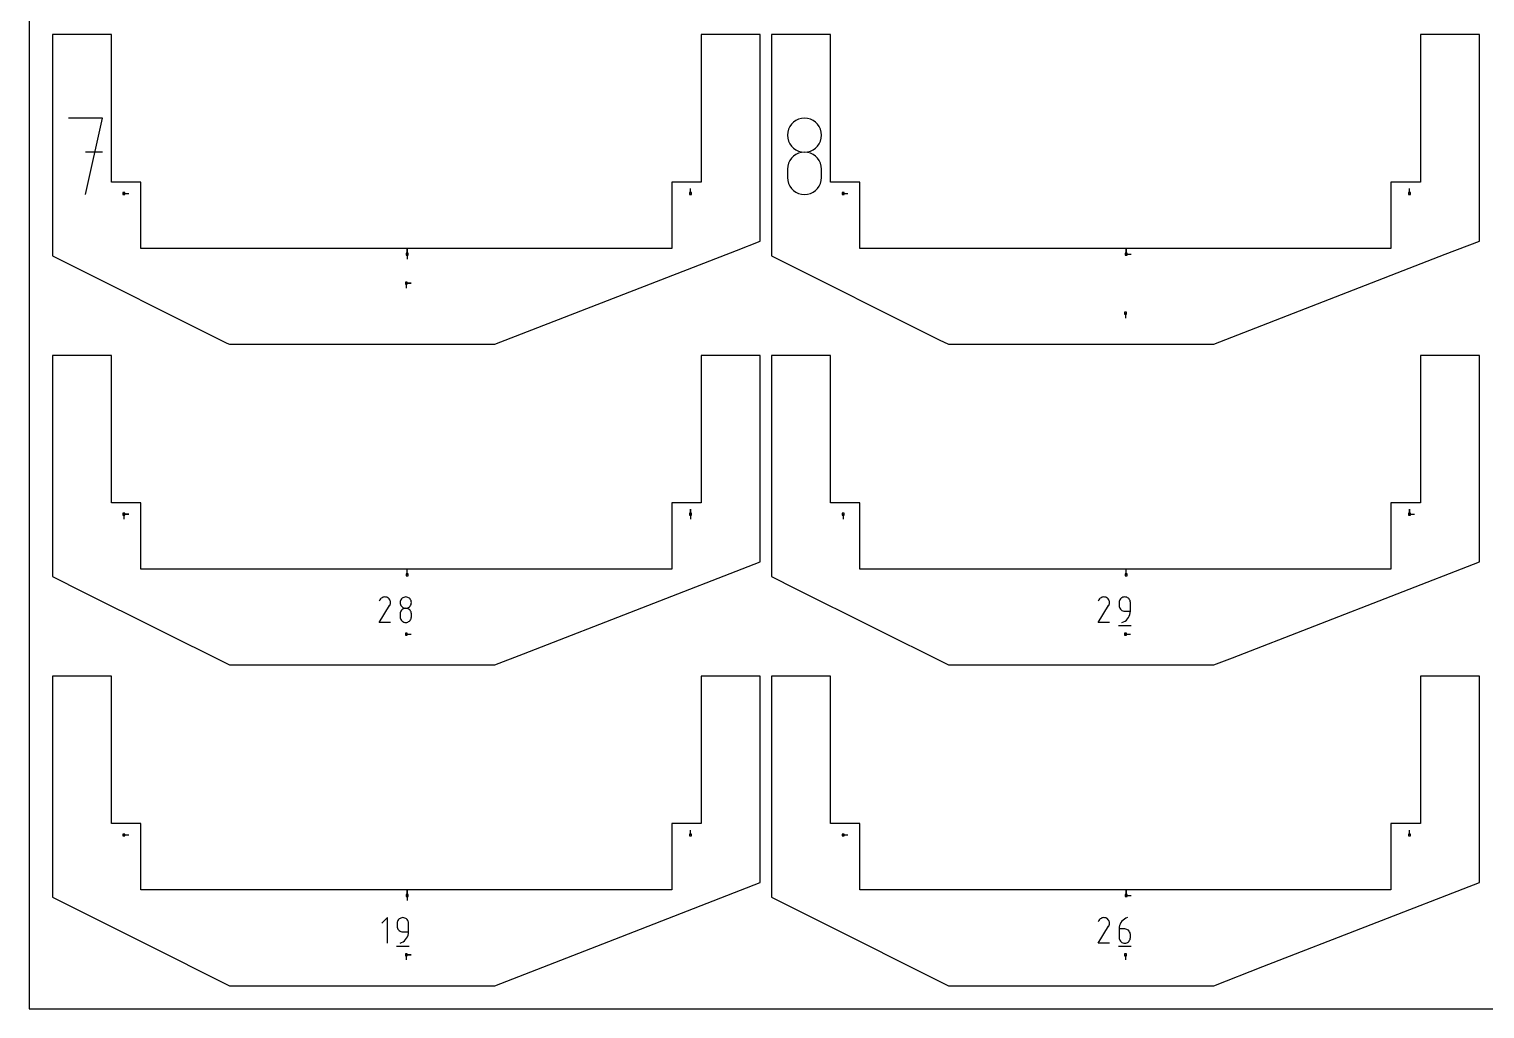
# Model space of a CAD drawing. Extents: x 0 to 800, y 0 to 1000.
# Drawn here: x 0 to 417.8, y 0 to 281.3 of the extents above; entities that cross this region are included whole.
import ezdxf

# ---------------------------------------------------------------- set-up
doc = ezdxf.new("R2010")
doc.units = 0
doc.header["$MEASUREMENT"] = 0
for name, color, linetype in [('annotation', 7, 'Continuous'), ('boundary', 7, 'Continuous'), ('frame', 7, 'Continuous'), ('hole', 7, 'Continuous')]:
    doc.layers.add(name, color=color, linetype=linetype)

msp = doc.modelspace()

# ---------------------------------------------------------------- linework, layer by layer
at = {"layer": 'annotation', "color": 1}
for p, q in [((21.059816, 255.767359), (11.299888, 255.767359)), ((16.18054, 233.819563), (21.059816, 255.767359)), ((220.097282, 255.074249), (219.41694, 254.593225)), ((220.856402, 255.435103), (220.097282, 255.074249)), ((221.680443, 255.661841), (220.856402, 255.435103)), ((222.555553, 255.74052), (221.680443, 255.661841)), ((223.430662, 255.661841), (222.555553, 255.74052)), ((222.555553, 255.74052), (222.555553, 255.74052)), ((224.254704, 255.435103), (223.430662, 255.661841)), ((225.013823, 255.074249), (224.254704, 255.435103)), ((225.694166, 254.593225), (225.013823, 255.074249)), ((217.760425, 251.74633), (217.681782, 250.873631)), ((217.681782, 250.873631), (217.681782, 250.873631)), ((217.681782, 250.873631), (217.76047, 249.996836)), ((217.987116, 252.568583), (217.760425, 251.74633)), ((218.348002, 253.326447), (217.987116, 252.568583)), ((218.829228, 254.005976), (218.348002, 253.326447)), ((219.41694, 254.593225), (218.829228, 254.005976)), ((226.281877, 254.005976), (225.694166, 254.593225)), ((226.763103, 253.326447), (226.281877, 254.005976)), ((227.123989, 252.568583), (226.763103, 253.326447)), ((227.350681, 251.74633), (227.123989, 252.568583)), ((227.350635, 249.996836), (227.429323, 250.873631)), ((227.429323, 250.873631), (227.350681, 251.74633)), ((227.429323, 250.873631), (227.429323, 250.873631)), ((217.76047, 249.996836), (217.987275, 249.171392)), ((217.987275, 249.171392), (218.348308, 248.41113)), ((218.348308, 248.41113), (218.829681, 247.729883)), ((218.829681, 247.729883), (219.417506, 247.141482)), ((219.417506, 247.141482), (220.097894, 246.65976)), ((220.097894, 246.65976), (220.856957, 246.298547)), ((224.254148, 246.298547), (225.013211, 246.65976)), ((225.013211, 246.65976), (225.693599, 247.141482)), ((225.693599, 247.141482), (226.281424, 247.729883)), ((226.281424, 247.729883), (226.762797, 248.41113)), ((226.762797, 248.41113), (227.12383, 249.171392)), ((227.12383, 249.171392), (227.350635, 249.996836)), ((21.059816, 245.993667), (16.18054, 245.993667)), ((217.987116, 242.815214), (217.760425, 241.990088)), ((218.348002, 243.575235), (217.987116, 242.815214)), ((218.829228, 244.256311), (218.348002, 243.575235)), ((219.41694, 244.844596), (218.829228, 244.256311)), ((220.097282, 245.326249), (219.41694, 244.844596)), ((220.856402, 245.687426), (220.097282, 245.326249)), ((221.680443, 245.914283), (220.856402, 245.687426)), ((220.856957, 246.298547), (221.680806, 246.071676)), ((222.555553, 245.992979), (221.680443, 245.914283)), ((221.680806, 246.071676), (222.555553, 245.992979)), ((222.555553, 245.992979), (223.430299, 246.071676)), ((223.430662, 245.914329), (222.555553, 245.992979)), ((222.555553, 245.992979), (222.555553, 245.992979)), ((222.555553, 245.992979), (222.555553, 245.992979)), ((223.430299, 246.071676), (224.254148, 246.298547)), ((224.254704, 245.687584), (223.430662, 245.914329)), ((225.013823, 245.326555), (224.254704, 245.687584)), ((225.694166, 244.845049), (225.013823, 245.326555)), ((226.281877, 244.256877), (225.694166, 244.845049)), ((226.763103, 243.575847), (226.281877, 244.256877)), ((227.123989, 242.815769), (226.763103, 243.575847)), ((227.350681, 241.990451), (227.123989, 242.815769)), ((217.760425, 241.990088), (217.681782, 241.113703)), ((217.681782, 241.113703), (217.681782, 238.685764)), ((217.681782, 238.685764), (217.681782, 238.685764)), ((217.681782, 238.685764), (217.76047, 237.809441)), ((227.350635, 237.809441), (227.429323, 238.685764)), ((227.429323, 241.113703), (227.350681, 241.990451)), ((227.429323, 238.685764), (227.429323, 241.113703)), ((227.429323, 241.113703), (227.429323, 241.113703)), ((27.225626, 234.076883), (28.654376, 234.076883)), ((189.785636, 234.076883), (189.785636, 235.505633)), ((217.76047, 237.809441), (217.987275, 236.985261)), ((217.987275, 236.985261), (218.348308, 236.226831)), ((218.348308, 236.226831), (218.829681, 235.547755)), ((218.829681, 235.547755), (219.417506, 234.961639)), ((219.417506, 234.961639), (220.097894, 234.482088)), ((220.097894, 234.482088), (220.856957, 234.122707)), ((220.856957, 234.122707), (221.680806, 233.897101)), ((223.430299, 233.897101), (224.254148, 234.122707)), ((224.254148, 234.122707), (225.013211, 234.482088)), ((225.013211, 234.482088), (225.693599, 234.961639)), ((225.693599, 234.961639), (226.281424, 235.547755)), ((226.281424, 235.547755), (226.762797, 236.226831)), ((226.762797, 236.226831), (227.12383, 236.985261)), ((227.12383, 236.985261), (227.350635, 237.809441)), ((233.600639, 234.076883), (235.029389, 234.076883)), ((396.160648, 234.076883), (396.160648, 235.505633)), ((221.680806, 233.897101), (222.555553, 233.818875)), ((222.555553, 233.818875), (223.430299, 233.897101)), ((222.555553, 233.818875), (222.555553, 233.818875)), ((108.505631, 216.6673), (108.505631, 218.096049)), ((108.505631, 216.6673), (108.505631, 218.096049)), ((108.505631, 218.096049), (108.505631, 216.6673)), ((314.880643, 216.667299), (314.880643, 218.096049)), ((314.880643, 216.667299), (314.880643, 218.096049)), ((314.880643, 218.096049), (314.880643, 216.667299)), ((108.505631, 216.6673), (108.505631, 215.23855)), ((314.880643, 216.667299), (316.309393, 216.667299)), ((108.267506, 208.369996), (109.696256, 208.369996)), ((108.267506, 208.369996), (109.696256, 208.369996)), ((109.696256, 208.369996), (108.267506, 208.369996)), ((108.267506, 208.369996), (108.267506, 206.941246)), ((314.642519, 199.707507), (314.642518, 198.278757)), ((189.785636, 142.00188), (189.785636, 143.43063)), ((189.785636, 142.00188), (189.785636, 143.43063)), ((189.785636, 143.43063), (189.785636, 142.00188)), ((396.160648, 142.00188), (396.160648, 143.43063)), ((396.160648, 142.00188), (396.160648, 143.43063)), ((396.160648, 143.43063), (396.160648, 142.00188)), ((27.225626, 142.00188), (28.654376, 142.00188)), ((27.225626, 142.00188), (28.654376, 142.00188)), ((28.654376, 142.00188), (27.225626, 142.00188)), ((27.225626, 142.00188), (27.225626, 140.57313)), ((189.785636, 142.00188), (189.785636, 140.57313)), ((233.600639, 142.00188), (233.600638, 140.57313)), ((396.160648, 142.00188), (397.589398, 142.00188)), ((108.505631, 124.592296), (108.505631, 126.021046)), ((314.880643, 124.592296), (314.880643, 126.021046)), ((100.688281, 117.45911), (100.474941, 117.049866)), ((100.857582, 117.699183), (100.688281, 117.45911)), ((101.060707, 117.899588), (100.857582, 117.699183)), ((101.291476, 118.05872), (101.060707, 117.899588)), ((101.543712, 118.174975), (101.291476, 118.05872)), ((101.811237, 118.246748), (101.543712, 118.174975)), ((102.087875, 118.272433), (101.811237, 118.246748)), ((102.367446, 118.250427), (102.087875, 118.272433)), ((102.643773, 118.179124), (102.367446, 118.250427)), ((102.91068, 118.056919), (102.643773, 118.179124)), ((103.149398, 117.887406), (102.91068, 118.056919)), ((102.91068, 118.056919), (102.91068, 118.056919)), ((103.348993, 117.68399), (103.149398, 117.887406)), ((103.50769, 117.452908), (103.348993, 117.68399)), ((103.623712, 117.200392), (103.50769, 117.452908)), ((103.695287, 116.932678), (103.623712, 117.200392)), ((106.565338, 117.206353), (106.489775, 116.932268)), ((106.685634, 117.458974), (106.565338, 117.206353)), ((106.846042, 117.685484), (106.685634, 117.458974)), ((107.041946, 117.881234), (106.846042, 117.685484)), ((107.268727, 118.041575), (107.041946, 117.881234)), ((107.521767, 118.16186), (107.268727, 118.041575)), ((107.796447, 118.237439), (107.521767, 118.16186)), ((108.088151, 118.263665), (107.796447, 118.237439)), ((108.379854, 118.237439), (108.088151, 118.263665)), ((108.088151, 118.263665), (108.088151, 118.263665)), ((108.654534, 118.16186), (108.379854, 118.237439)), ((108.907574, 118.041575), (108.654534, 118.16186)), ((109.134355, 117.881234), (108.907574, 118.041575)), ((109.330259, 117.685484), (109.134355, 117.881234)), ((109.490667, 117.458974), (109.330259, 117.685484)), ((109.610963, 117.206353), (109.490667, 117.458974)), ((109.686527, 116.932268), (109.610963, 117.206353)), ((307.063293, 117.45911), (306.849954, 117.049866)), ((307.232595, 117.699183), (307.063293, 117.45911)), ((307.435719, 117.899588), (307.232595, 117.699183)), ((307.666488, 118.05872), (307.435719, 117.899588)), ((307.918724, 118.174975), (307.666488, 118.05872)), ((308.18625, 118.246748), (307.918724, 118.174975)), ((308.462887, 118.272433), (308.18625, 118.246748)), ((308.742458, 118.250427), (308.462887, 118.272433)), ((309.018786, 118.179124), (308.742458, 118.250427)), ((309.285692, 118.056919), (309.018786, 118.179124)), ((309.524411, 117.887406), (309.285692, 118.056919)), ((309.285692, 118.056919), (309.285692, 118.056919)), ((309.724006, 117.68399), (309.524411, 117.887406)), ((309.882702, 117.452908), (309.724006, 117.68399)), ((309.998725, 117.200392), (309.882702, 117.452908)), ((310.070299, 116.932678), (309.998725, 117.200392)), ((312.939945, 117.213141), (312.864343, 116.937993)), ((313.060289, 117.466561), (312.939945, 117.213141)), ((313.220747, 117.693644), (313.060289, 117.466561)), ((313.416689, 117.889777), (313.220747, 117.693644)), ((313.643485, 118.050351), (313.416689, 117.889777)), ((313.896506, 118.170756), (313.643485, 118.050351)), ((314.171122, 118.246379), (313.896506, 118.170756)), ((314.462704, 118.272612), (314.171122, 118.246379)), ((314.754891, 118.246379), (314.462704, 118.272612)), ((314.462704, 118.272612), (314.462704, 118.272612)), ((315.029828, 118.170756), (314.754891, 118.246379)), ((315.282943, 118.050351), (315.029828, 118.170756)), ((315.509664, 117.889777), (315.282943, 118.050351)), ((315.705416, 117.693644), (315.509664, 117.889777)), ((315.865629, 117.466561), (315.705416, 117.693644)), ((315.985728, 117.213141), (315.865629, 117.466561)), ((316.061141, 116.937993), (315.985728, 117.213141)), ((100.470353, 110.95662), (103.472702, 115.790017)), ((103.472702, 115.790017), (103.476292, 115.794458)), ((103.472702, 115.790017), (103.472702, 115.790017)), ((103.476292, 115.794458), (103.479733, 115.798937)), ((103.479733, 115.798937), (103.483051, 115.803492)), ((103.483051, 115.803492), (103.486266, 115.80816)), ((103.486266, 115.80816), (103.489402, 115.812979)), ((103.489402, 115.812979), (103.492482, 115.817986)), ((103.492482, 115.817986), (103.495527, 115.823221)), ((103.495527, 115.823221), (103.498561, 115.828719)), ((103.498561, 115.828719), (103.501606, 115.83452)), ((103.501606, 115.83452), (103.625573, 116.100686)), ((103.501606, 115.83452), (103.501606, 115.83452)), ((103.625573, 116.100686), (103.697992, 116.376591)), ((103.720638, 116.655999), (103.695287, 116.932678)), ((103.697992, 116.376591), (103.720638, 116.655999)), ((106.489775, 116.932268), (106.46356, 116.641369)), ((106.46356, 116.641369), (106.46356, 116.641369)), ((106.46356, 116.641369), (106.48979, 116.349104)), ((106.489775, 113.680188), (106.46356, 113.38806)), ((106.46356, 113.38806), (106.46356, 112.578747)), ((106.565338, 113.95523), (106.489775, 113.680188)), ((106.48979, 116.349104), (106.565391, 116.073956)), ((106.685634, 114.20857), (106.565338, 113.95523)), ((106.565391, 116.073956), (106.685736, 115.820535)), ((106.846042, 114.435596), (106.685634, 114.20857)), ((106.685736, 115.820535), (106.846193, 115.593453)), ((107.041946, 114.631691), (106.846042, 114.435596)), ((106.846193, 115.593453), (107.042135, 115.397319)), ((107.268727, 114.792242), (107.041946, 114.631691)), ((107.042135, 115.397319), (107.268931, 115.236745)), ((107.521767, 114.912634), (107.268727, 114.792242)), ((107.268931, 115.236745), (107.521952, 115.116341)), ((107.796447, 114.988253), (107.521767, 114.912634)), ((107.521952, 115.116341), (107.796568, 115.040717)), ((108.088151, 115.014485), (107.796447, 114.988253)), ((107.796568, 115.040717), (108.088151, 115.014485)), ((108.088151, 115.014485), (108.379733, 115.040717)), ((108.379854, 114.988268), (108.088151, 115.014485)), ((108.088151, 115.014485), (108.088151, 115.014485)), ((108.088151, 115.014485), (108.088151, 115.014485)), ((108.379733, 115.040717), (108.654349, 115.116341)), ((108.654534, 114.912687), (108.379854, 114.988268)), ((108.654349, 115.116341), (108.90737, 115.236745)), ((108.907574, 114.792344), (108.654534, 114.912687)), ((108.90737, 115.236745), (109.134166, 115.397319)), ((109.134355, 114.631842), (108.907574, 114.792344)), ((109.134166, 115.397319), (109.330108, 115.593453)), ((109.330259, 114.435784), (109.134355, 114.631842)), ((109.330108, 115.593453), (109.490565, 115.820535)), ((109.490667, 114.208774), (109.330259, 114.435784)), ((109.490565, 115.820535), (109.61091, 116.073956)), ((109.610963, 113.955415), (109.490667, 114.208774)), ((109.61091, 116.073956), (109.686511, 116.349104)), ((109.686527, 113.680309), (109.610963, 113.955415)), ((109.686511, 116.349104), (109.712741, 116.641369)), ((109.712741, 116.641369), (109.686527, 116.932268)), ((109.712741, 113.38806), (109.686527, 113.680309)), ((109.712741, 116.641369), (109.712741, 116.641369)), ((109.712741, 112.578747), (109.712741, 113.38806)), ((109.712741, 113.38806), (109.712741, 113.38806)), ((306.845366, 110.95662), (309.847715, 115.790017)), ((309.847715, 115.790017), (309.851304, 115.794458)), ((309.847715, 115.790017), (309.847715, 115.790017)), ((309.851304, 115.794458), (309.854746, 115.798937)), ((309.854746, 115.798937), (309.858063, 115.803492)), ((309.858063, 115.803492), (309.861278, 115.80816)), ((309.861278, 115.80816), (309.864414, 115.812979)), ((309.864414, 115.812979), (309.867494, 115.817986)), ((309.867494, 115.817986), (309.870539, 115.823221)), ((309.870539, 115.823221), (309.873573, 115.828719)), ((309.873573, 115.828719), (309.876619, 115.83452)), ((309.876619, 115.83452), (310.000585, 116.100686)), ((309.876619, 115.83452), (309.876619, 115.83452)), ((310.000585, 116.100686), (310.073004, 116.376591)), ((310.09565, 116.655999), (310.070299, 116.932678)), ((310.073004, 116.376591), (310.09565, 116.655999)), ((312.864343, 116.937993), (312.838114, 116.645728)), ((312.838114, 116.645728), (312.838114, 115.832286)), ((312.838114, 115.832286), (312.838114, 115.832286)), ((312.838114, 115.832286), (312.864343, 115.540036)), ((312.864343, 115.540036), (312.939945, 115.26493)), ((312.939945, 115.26493), (313.060289, 115.011571)), ((313.060289, 115.011571), (313.220747, 114.784561)), ((313.220747, 114.784561), (313.416689, 114.588503)), ((313.416689, 114.588503), (313.643485, 114.428002)), ((313.643485, 114.428002), (313.896506, 114.307658)), ((313.896506, 114.307658), (314.171122, 114.232077)), ((314.171122, 114.232077), (314.462704, 114.20586)), ((314.462704, 114.20586), (316.087294, 114.20586)), ((315.776793, 112.789478), (315.946356, 113.238482)), ((315.946356, 113.238482), (316.051325, 113.712597)), ((316.051325, 113.712597), (316.087294, 114.20586)), ((316.087294, 116.645728), (316.061141, 116.937993)), ((316.087294, 114.20586), (316.087294, 116.645728)), ((316.087294, 116.645728), (316.087294, 116.645728)), ((103.719534, 110.95662), (100.470353, 110.95662)), ((106.46356, 112.578747), (106.46356, 112.578747)), ((106.46356, 112.578747), (106.48979, 112.286639)), ((106.48979, 112.286639), (106.565391, 112.011912)), ((106.565391, 112.011912), (106.685736, 111.759102)), ((106.685736, 111.759102), (106.846193, 111.532744)), ((106.846193, 111.532744), (107.042135, 111.337372)), ((107.042135, 111.337372), (107.268931, 111.177521)), ((107.268931, 111.177521), (107.521952, 111.057727)), ((107.521952, 111.057727), (107.796568, 110.982526)), ((107.796568, 110.982526), (108.088151, 110.95645)), ((108.088151, 110.95645), (108.379733, 110.982526)), ((108.088151, 110.95645), (108.088151, 110.95645)), ((108.379733, 110.982526), (108.654349, 111.057727)), ((108.654349, 111.057727), (108.90737, 111.177521)), ((108.90737, 111.177521), (109.134166, 111.337372)), ((109.134166, 111.337372), (109.330108, 111.532744)), ((109.330108, 111.532744), (109.490565, 111.759102)), ((109.490565, 111.759102), (109.61091, 112.011912)), ((109.61091, 112.011912), (109.686511, 112.286639)), ((109.686511, 112.286639), (109.712741, 112.578747)), ((310.094546, 110.95662), (306.845366, 110.95662)), ((312.635098, 110.042188), (316.293063, 110.042188)), ((313.649721, 110.95668), (314.114306, 111.129807)), ((313.649721, 110.95668), (313.649721, 110.95668)), ((314.114306, 111.129807), (314.540737, 111.36382)), ((314.540737, 111.36382), (314.924608, 111.652756)), ((314.924608, 111.652756), (315.261512, 111.990652)), ((315.261512, 111.990652), (315.547042, 112.371547)), ((315.547042, 112.371547), (315.776793, 112.789478)), ((108.267506, 107.632504), (109.696256, 107.632504)), ((314.642519, 107.632504), (316.071268, 107.632504)), ((189.785636, 49.926877), (189.785636, 51.355627)), ((396.160648, 49.926877), (396.160648, 51.355627)), ((27.225626, 49.926877), (28.654376, 49.926877)), ((233.600639, 49.926877), (235.029389, 49.926877)), ((108.505631, 32.517293), (108.505631, 33.946043)), ((108.505631, 32.517293), (108.505631, 33.946043)), ((108.505631, 33.946043), (108.505631, 32.517293)), ((314.880643, 32.517293), (314.880643, 33.946043)), ((314.880643, 32.517293), (314.880643, 33.946043)), ((314.880643, 33.946043), (314.880643, 32.517293)), ((108.505631, 32.517293), (108.505631, 31.088543)), ((314.880643, 32.517293), (316.309393, 32.517293)), ((102.908386, 26.197608), (101.28196, 24.570724)), ((102.908386, 18.881676), (102.908386, 26.197608)), ((105.753003, 25.138137), (105.677401, 24.862989)), ((105.873347, 25.391558), (105.753003, 25.138137)), ((106.033805, 25.61864), (105.873347, 25.391558)), ((106.229747, 25.814774), (106.033805, 25.61864)), ((106.456543, 25.975348), (106.229747, 25.814774)), ((106.709563, 26.095752), (106.456543, 25.975348)), ((106.98418, 26.171376), (106.709563, 26.095752)), ((107.275762, 26.197608), (106.98418, 26.171376)), ((107.567948, 26.171376), (107.275762, 26.197608)), ((107.275762, 26.197608), (107.275762, 26.197608)), ((107.842886, 26.095752), (107.567948, 26.171376)), ((108.096001, 25.975348), (107.842886, 26.095752)), ((108.322722, 25.814774), (108.096001, 25.975348)), ((108.518474, 25.61864), (108.322722, 25.814774)), ((108.678687, 25.391558), (108.518474, 25.61864)), ((108.798786, 25.138137), (108.678687, 25.391558)), ((108.874198, 24.862989), (108.798786, 25.138137)), ((307.063293, 25.384107), (306.849954, 24.974862)), ((307.232595, 25.62418), (307.063293, 25.384107)), ((307.435719, 25.824585), (307.232595, 25.62418)), ((307.666488, 25.983717), (307.435719, 25.824585)), ((307.918724, 26.099972), (307.666488, 25.983717)), ((308.18625, 26.171744), (307.918724, 26.099972)), ((308.462887, 26.19743), (308.18625, 26.171744)), ((308.742458, 26.175424), (308.462887, 26.19743)), ((309.018786, 26.10412), (308.742458, 26.175424)), ((309.285692, 25.981916), (309.018786, 26.10412)), ((309.524411, 25.812402), (309.285692, 25.981916)), ((309.285692, 25.981916), (309.285692, 25.981916)), ((309.724006, 25.608987), (309.524411, 25.812402)), ((309.882702, 25.377905), (309.724006, 25.608987)), ((309.998725, 25.125389), (309.882702, 25.377905)), ((310.070299, 24.857675), (309.998725, 25.125389)), ((313.664827, 25.159472), (313.379066, 24.777848)), ((314.002075, 25.498151), (313.664827, 25.159472)), ((314.386425, 25.787994), (314.002075, 25.498151)), ((314.813495, 26.02311), (314.386425, 25.787994)), ((315.278899, 26.197608), (314.813495, 26.02311)), ((315.278899, 26.197608), (315.278899, 26.197608)), ((105.677401, 24.862989), (105.651172, 24.570724)), ((105.651172, 24.570724), (105.651172, 23.757282)), ((105.651172, 23.757282), (105.651172, 23.757282)), ((105.651172, 23.757282), (105.677401, 23.465033)), ((105.677401, 23.465033), (105.753003, 23.189927)), ((105.753003, 23.189927), (105.873347, 22.936567)), ((105.873347, 22.936567), (106.033805, 22.709557)), ((106.033805, 22.709557), (106.229747, 22.5135)), ((106.229747, 22.5135), (106.456543, 22.352998)), ((106.456543, 22.352998), (106.709563, 22.232655)), ((106.709563, 22.232655), (106.98418, 22.157074)), ((106.98418, 22.157074), (107.275762, 22.130857)), ((107.275762, 22.130857), (108.900352, 22.130857)), ((108.58985, 20.714474), (108.759414, 21.163478)), ((108.759414, 21.163478), (108.864383, 21.637593)), ((108.864383, 21.637593), (108.900352, 22.130857)), ((108.900352, 24.570724), (108.874198, 24.862989)), ((108.900352, 22.130857), (108.900352, 24.570724)), ((108.900352, 24.570724), (108.900352, 24.570724)), ((306.845366, 18.881617), (309.847715, 23.715014)), ((309.847715, 23.715014), (309.851304, 23.719455)), ((309.847715, 23.715014), (309.847715, 23.715014)), ((309.851304, 23.719455), (309.854746, 23.723934)), ((309.854746, 23.723934), (309.858063, 23.728489)), ((309.858063, 23.728489), (309.861278, 23.733156)), ((309.861278, 23.733156), (309.864414, 23.737975)), ((309.864414, 23.737975), (309.867494, 23.742983)), ((309.867494, 23.742983), (309.870539, 23.748217)), ((309.870539, 23.748217), (309.873573, 23.753716)), ((309.873573, 23.753716), (309.876619, 23.759517)), ((309.876619, 23.759517), (310.000585, 24.025683)), ((309.876619, 23.759517), (309.876619, 23.759517)), ((310.000585, 24.025683), (310.073004, 24.301587)), ((310.09565, 24.580996), (310.070299, 24.857675)), ((310.073004, 24.301587), (310.09565, 24.580996)), ((312.874546, 23.43421), (312.838573, 22.939711)), ((312.838573, 22.939711), (312.838573, 20.508102)), ((314.463163, 22.939711), (312.838573, 22.939711)), ((312.979541, 23.909326), (312.874546, 23.43421)), ((313.149176, 24.359169), (312.979541, 23.909326)), ((313.379066, 24.777848), (313.149176, 24.359169)), ((314.755349, 22.913636), (314.463163, 22.939711)), ((315.030287, 22.838434), (314.755349, 22.913636)), ((315.283402, 22.71864), (315.030287, 22.838434)), ((315.510122, 22.55879), (315.283402, 22.71864)), ((315.705875, 22.363418), (315.510122, 22.55879)), ((315.866088, 22.137059), (315.705875, 22.363418)), ((315.986187, 21.884249), (315.866088, 22.137059)), ((316.061599, 21.609523), (315.986187, 21.884249)), ((316.087753, 21.317415), (316.061599, 21.609523)), ((316.087753, 20.508102), (316.087753, 21.317415)), ((316.087753, 21.317415), (316.087753, 21.317415)), ((105.448155, 17.967185), (109.106121, 17.967185)), ((106.462779, 18.881676), (106.927364, 19.054804)), ((106.462779, 18.881676), (106.462779, 18.881676)), ((106.927364, 19.054804), (107.353795, 19.288816)), ((107.353795, 19.288816), (107.737666, 19.577752)), ((107.737666, 19.577752), (108.07457, 19.915649)), ((108.07457, 19.915649), (108.3601, 20.296544)), ((108.3601, 20.296544), (108.58985, 20.714474)), ((310.094546, 18.881617), (306.845366, 18.881617)), ((312.635098, 17.967185), (316.293063, 17.967185)), ((312.838573, 20.508102), (312.838573, 20.508102)), ((312.838573, 20.508102), (312.864802, 20.215852)), ((312.864802, 20.215852), (312.940404, 19.940746)), ((312.940404, 19.940746), (313.060748, 19.687387)), ((313.060748, 19.687387), (313.221206, 19.460377)), ((313.221206, 19.460377), (313.417147, 19.26432)), ((313.417147, 19.26432), (313.643943, 19.103818)), ((313.643943, 19.103818), (313.896964, 18.983475)), ((313.896964, 18.983475), (314.171581, 18.907893)), ((314.171581, 18.907893), (314.463163, 18.881676)), ((314.463163, 18.881676), (314.755349, 18.907893)), ((314.463163, 18.881676), (314.463163, 18.881676)), ((314.755349, 18.907893), (315.030287, 18.983475)), ((315.030287, 18.983475), (315.283402, 19.103818)), ((315.283402, 19.103818), (315.510122, 19.26432)), ((315.510122, 19.26432), (315.705875, 19.460377)), ((315.705875, 19.460377), (315.866088, 19.687387)), ((315.866088, 19.687387), (315.986187, 19.940746)), ((315.986187, 19.940746), (316.061599, 20.215852)), ((316.061599, 20.215852), (316.087753, 20.508102)), ((108.267506, 15.5575), (109.696256, 15.5575)), ((108.267506, 15.5575), (109.696256, 15.5575)), ((109.696256, 15.5575), (108.267506, 15.5575)), ((108.267506, 15.5575), (108.267506, 14.12875)), ((314.642519, 15.5575), (314.642518, 14.12875))]:
    msp.add_line(p, q, dxfattribs=at)
at = {"layer": 'boundary', "color": 5}
for p, q in [((9.922045, 279.71751), (6.6675, 279.71751)), ((6.6675, 279.71751), (6.6675, 220.33575)), ((23.600829, 279.71751), (9.922045, 279.71751)), ((23.60083, 275.000842), (23.600829, 279.71751)), ((194.649324, 279.71751), (192.934171, 279.71751)), ((192.934171, 279.71751), (192.934171, 275.000842)), ((209.867512, 279.71751), (194.649324, 279.71751)), ((209.867512, 224.789384), (209.867512, 279.71751)), ((216.806148, 279.71751), (213.042512, 279.71751)), ((213.042512, 279.71751), (213.042512, 222.322236)), ((229.975842, 279.71751), (216.806148, 279.71751)), ((229.975842, 273.600842), (229.975842, 279.71751)), ((401.533427, 279.71751), (399.309183, 279.71751)), ((399.309183, 279.71751), (399.309183, 273.600842)), ((416.242525, 279.71751), (401.533427, 279.71751)), ((416.242525, 226.626884), (416.242525, 279.71751)), ((23.600829, 237.384174), (23.60083, 275.000842)), ((192.934171, 275.000842), (192.934171, 237.384174)), ((229.975842, 237.384174), (229.975842, 273.600842)), ((399.309183, 273.600842), (399.309183, 237.384174)), ((31.520131, 237.384174), (23.600829, 237.384174)), ((32.0675, 237.384175), (31.520131, 237.384174)), ((32.0675, 219.634175), (32.0675, 237.384175)), ((185.01488, 237.384175), (184.467512, 237.384174)), ((184.467512, 237.384174), (184.467512, 236.084174)), ((184.467512, 236.084174), (184.467512, 218.334174)), ((192.934171, 237.384174), (185.01488, 237.384175)), ((237.600406, 237.384174), (229.975842, 237.384174)), ((238.442512, 237.384175), (237.600406, 237.384174)), ((238.442513, 220.334175), (238.442512, 237.384175)), ((390.842525, 237.384174), (390.842524, 235.384174)), ((390.842524, 235.384174), (390.842524, 218.334174)), ((391.684629, 237.384175), (390.842525, 237.384174)), ((399.309183, 237.384174), (391.684629, 237.384175)), ((416.242524, 220.450839), (416.242525, 226.626884)), ((209.867512, 220.450839), (209.867512, 224.789384)), ((213.042512, 222.322236), (213.042513, 216.217504)), ((6.6675, 220.33575), (6.6675, 216.217504)), ((32.0675, 218.334175), (32.0675, 219.634175)), ((42.467506, 218.334175), (32.0675, 218.334175)), ((184.467512, 218.334174), (42.467506, 218.334175)), ((133.667506, 190.817507), (203.002123, 217.780966)), ((203.002123, 217.780966), (209.867512, 220.450839)), ((238.442513, 218.334175), (238.442513, 220.334175)), ((254.442519, 218.334175), (238.442513, 218.334175)), ((390.842524, 218.334174), (254.442519, 218.334175)), ((406.469443, 216.650197), (416.242524, 220.450839)), ((6.6675, 216.217504), (56.790833, 191.155841)), ((213.042513, 216.217504), (261.205845, 192.13584)), ((340.042518, 190.817507), (406.469443, 216.650197)), ((56.790833, 191.155841), (57.4675, 190.817507)), ((57.4675, 190.817507), (132.580005, 190.817507)), ((132.580005, 190.817507), (133.667506, 190.817507)), ((261.205845, 192.13584), (263.842512, 190.817507)), ((263.842512, 190.817507), (335.805017, 190.817507)), ((335.805017, 190.817507), (340.042518, 190.817507)), ((20.612951, 187.642507), (6.6675, 187.642506)), ((6.6675, 187.642506), (6.6675, 169.976965)), ((23.600829, 187.642506), (20.612951, 187.642507)), ((23.60083, 153.525839), (23.600829, 187.642506)), ((205.340238, 187.642507), (192.934171, 187.642507)), ((192.934171, 187.642507), (192.934171, 153.525839)), ((209.867512, 187.642507), (205.340238, 187.642507)), ((209.867512, 171.301881), (209.867512, 187.642507)), ((227.497054, 187.642507), (213.042512, 187.642506)), ((213.042512, 187.642506), (213.042512, 171.963452)), ((229.975842, 187.642506), (227.497054, 187.642507)), ((229.975842, 152.125839), (229.975842, 187.642506)), ((412.224341, 187.642507), (399.309183, 187.642507)), ((399.309183, 187.642507), (399.309183, 152.125839)), ((416.242525, 187.642507), (412.224341, 187.642507)), ((416.242525, 173.139381), (416.242525, 187.642507)), ((213.042512, 171.963452), (213.042513, 124.1425)), ((416.242524, 128.375836), (416.242525, 173.139381)), ((6.6675, 169.976965), (6.6675, 124.1425)), ((209.867512, 128.375836), (209.867512, 171.301881)), ((23.600829, 145.309171), (23.60083, 153.525839)), ((192.934171, 153.525839), (192.934171, 145.309171)), ((229.975842, 145.309171), (229.975842, 152.125839)), ((399.309183, 152.125839), (399.309183, 145.309171)), ((25.330655, 145.309171), (23.600829, 145.309171)), ((32.0675, 145.309171), (25.330655, 145.309171)), ((32.0675, 142.259171), (32.0675, 145.309171)), ((32.0675, 126.259171), (32.0675, 142.259171)), ((191.204348, 145.309171), (184.467512, 145.309171)), ((184.467512, 145.309171), (184.467512, 129.309171)), ((192.934171, 145.309171), (191.204348, 145.309171)), ((231.41093, 145.309171), (229.975842, 145.309171)), ((238.442512, 145.309171), (231.41093, 145.309171)), ((238.442513, 142.959171), (238.442512, 145.309171)), ((238.442513, 126.259171), (238.442513, 142.959171)), ((390.842525, 145.309171), (390.842524, 128.609172)), ((397.874097, 145.309171), (390.842525, 145.309171)), ((399.309183, 145.309171), (397.874097, 145.309171)), ((160.067506, 126.259171), (32.0675, 126.259171)), ((141.940584, 101.959811), (209.867512, 128.375836)), ((184.467512, 126.259171), (160.067506, 126.259171)), ((184.467512, 129.309171), (184.467512, 126.259171)), ((372.042519, 126.259171), (238.442513, 126.259171)), ((345.407904, 100.829042), (416.242524, 128.375836)), ((390.842524, 126.259171), (372.042519, 126.259171)), ((390.842524, 128.609172), (390.842524, 126.259171)), ((6.6675, 124.1425), (15.630836, 119.660833)), ((213.042513, 124.1425), (220.045848, 120.640833)), ((15.630836, 119.660833), (57.4675, 98.742504)), ((220.045848, 120.640833), (263.842512, 98.742504)), ((133.667506, 98.742503), (141.940584, 101.959811)), ((340.042518, 98.742503), (345.407904, 100.829042)), ((57.4675, 98.742504), (66.430002, 98.742503)), ((66.430002, 98.742503), (133.667506, 98.742503)), ((263.842512, 98.742504), (269.655014, 98.742503)), ((269.655014, 98.742503), (340.042518, 98.742503)), ((16.031134, 95.567503), (6.6675, 95.567503)), ((6.6675, 95.567503), (6.6675, 60.023582)), ((23.600829, 95.567503), (16.031134, 95.567503)), ((23.60083, 74.050836), (23.600829, 95.567503)), ((200.758417, 95.567503), (192.934171, 95.567503)), ((192.934171, 95.567503), (192.934171, 74.050836)), ((209.867512, 95.567503), (200.758417, 95.567503)), ((209.867512, 62.689377), (209.867512, 95.567503)), ((225.969782, 95.567503), (213.042512, 95.567503)), ((213.042512, 95.567503), (213.042512, 73.928988)), ((229.975842, 95.567503), (225.969782, 95.567503)), ((229.975842, 64.250836), (229.975842, 95.567503)), ((410.697068, 95.567503), (399.309183, 95.567503)), ((399.309183, 95.567503), (399.309183, 64.250836)), ((416.242525, 95.567503), (410.697068, 95.567503)), ((416.242525, 75.551878), (416.242525, 95.567503)), ((416.242524, 36.300832), (416.242525, 75.551878)), ((23.600829, 53.234168), (23.60083, 74.050836)), ((192.934171, 74.050836), (192.934171, 53.234168)), ((213.042512, 73.928988), (213.042513, 32.067497)), ((209.867512, 36.300832), (209.867512, 62.689377)), ((229.975842, 53.234168), (229.975842, 64.250836)), ((399.309183, 64.250836), (399.309183, 53.234168)), ((6.6675, 60.023582), (6.6675, 32.067497)), ((27.983287, 53.234168), (23.600829, 53.234168)), ((32.0675, 53.234168), (27.983287, 53.234168)), ((32.0675, 43.884168), (32.0675, 53.234168)), ((188.551719, 53.234168), (184.467512, 53.234168)), ((184.467512, 53.234168), (184.467512, 43.534168)), ((192.934171, 53.234168), (188.551719, 53.234168)), ((232.295141, 53.234168), (229.975842, 53.234168)), ((238.442512, 53.234168), (232.295141, 53.234168)), ((238.442513, 48.784167), (238.442512, 53.234168)), ((390.842525, 53.234168), (390.842524, 38.634168)), ((396.989887, 53.234168), (390.842525, 53.234168)), ((399.309183, 53.234168), (396.989887, 53.234168)), ((238.442513, 34.184168), (238.442513, 48.784167)), ((32.0675, 34.184168), (32.0675, 43.884168)), ((184.467512, 43.534168), (184.467512, 34.184168)), ((390.842524, 38.634168), (390.842524, 34.184168)), ((109.667506, 34.184168), (32.0675, 34.184168)), ((184.467512, 34.184168), (109.667506, 34.184168)), ((168.109815, 20.06173), (209.867512, 36.300832)), ((355.242519, 34.184168), (238.442513, 34.184168)), ((354.130981, 12.146346), (416.242524, 36.300832)), ((390.842524, 34.184168), (355.242519, 34.184168)), ((6.6675, 32.067497), (33.270834, 18.765832)), ((213.042513, 32.067497), (225.925848, 25.62583)), ((225.925848, 25.62583), (263.842512, 6.6675)), ((33.270834, 18.765832), (57.4675, 6.6675)), ((133.667506, 6.6675), (168.109815, 20.06173)), ((340.042518, 6.6675), (354.130981, 12.146346)), ((57.4675, 6.6675), (94.780003, 6.6675)), ((94.780003, 6.6675), (133.667506, 6.6675)), ((263.842512, 6.6675), (279.105014, 6.6675)), ((279.105014, 6.6675), (340.042518, 6.6675))]:
    msp.add_line(p, q, dxfattribs=at)
at = {"layer": 'frame', "color": 5}
for p, q in [((0, 1000), (0, 0)), ((0, 0), (800, 0))]:
    msp.add_line(p, q, dxfattribs=at)
at = {"layer": 'hole', "color": 5}
for p, q in [((27.511376, 234.362633), (26.939876, 234.362633)), ((26.939876, 234.362633), (26.939876, 233.791133)), ((27.511376, 233.791133), (27.511376, 234.362633)), ((190.071386, 234.362633), (189.499886, 234.362633)), ((189.499886, 234.362633), (189.499886, 233.791133)), ((190.071386, 233.791133), (190.071386, 234.362633)), ((233.886389, 234.362633), (233.314889, 234.362633)), ((233.314889, 234.362633), (233.314889, 233.791133)), ((233.886389, 233.791133), (233.886389, 234.362633)), ((396.446398, 234.362633), (395.874898, 234.362633)), ((395.874898, 234.362633), (395.874898, 233.791133)), ((396.446398, 233.791133), (396.446398, 234.362633)), ((26.939876, 233.791133), (27.511376, 233.791133)), ((189.499886, 233.791133), (190.071386, 233.791133)), ((233.314889, 233.791133), (233.886389, 233.791133)), ((395.874898, 233.791133), (396.446398, 233.791133)), ((108.791381, 216.95305), (108.219881, 216.95305)), ((108.219881, 216.95305), (108.219881, 216.38155)), ((108.219881, 216.38155), (108.791381, 216.38155)), ((108.791381, 216.38155), (108.791381, 216.95305)), ((315.166393, 216.953049), (314.594893, 216.953049)), ((314.594893, 216.953049), (314.594893, 216.381549)), ((314.594893, 216.381549), (315.166393, 216.381549)), ((315.166393, 216.381549), (315.166393, 216.953049)), ((108.553256, 208.655746), (107.981756, 208.655746)), ((107.981756, 208.655746), (107.981756, 208.084246)), ((107.981756, 208.084246), (108.553256, 208.084246)), ((108.553256, 208.084246), (108.553256, 208.655746)), ((314.928269, 199.993257), (314.356769, 199.993257)), ((314.356769, 199.993257), (314.356769, 199.421757)), ((314.356769, 199.421757), (314.928269, 199.421757)), ((314.928269, 199.421757), (314.928269, 199.993257)), ((27.511376, 142.28763), (26.939876, 142.28763)), ((26.939876, 142.28763), (26.939876, 141.71613)), ((27.511376, 141.71613), (27.511376, 142.28763)), ((190.071386, 142.28763), (189.499886, 142.28763)), ((189.499886, 142.28763), (189.499886, 141.71613)), ((190.071386, 141.71613), (190.071386, 142.28763)), ((233.886389, 142.28763), (233.314889, 142.28763)), ((233.314889, 142.28763), (233.314889, 141.71613)), ((233.886389, 141.71613), (233.886389, 142.28763)), ((396.446398, 142.28763), (395.874898, 142.28763)), ((395.874898, 142.28763), (395.874898, 141.71613)), ((396.446398, 141.71613), (396.446398, 142.28763)), ((26.939876, 141.71613), (27.511376, 141.71613)), ((189.499886, 141.71613), (190.071386, 141.71613)), ((233.314889, 141.71613), (233.886389, 141.71613)), ((395.874898, 141.71613), (396.446398, 141.71613)), ((108.791381, 124.878046), (108.219881, 124.878046)), ((108.219881, 124.878046), (108.219881, 124.306546)), ((108.219881, 124.306546), (108.791381, 124.306546)), ((108.791381, 124.306546), (108.791381, 124.878046)), ((315.166393, 124.878046), (314.594893, 124.878046)), ((314.594893, 124.878046), (314.594893, 124.306546)), ((314.594893, 124.306546), (315.166393, 124.306546)), ((315.166393, 124.306546), (315.166393, 124.878046)), ((108.553256, 107.918254), (107.981756, 107.918254)), ((107.981756, 107.918254), (107.981756, 107.346754)), ((107.981756, 107.346754), (108.553256, 107.346754)), ((108.553256, 107.346754), (108.553256, 107.918254)), ((314.928269, 107.918254), (314.356769, 107.918254)), ((314.356769, 107.918254), (314.356769, 107.346754)), ((314.356769, 107.346754), (314.928269, 107.346754)), ((314.928269, 107.346754), (314.928269, 107.918254)), ((27.511376, 50.212627), (26.939876, 50.212627)), ((26.939876, 50.212627), (26.939876, 49.641127)), ((27.511376, 49.641127), (27.511376, 50.212627)), ((190.071386, 50.212627), (189.499886, 50.212627)), ((189.499886, 50.212627), (189.499886, 49.641127)), ((190.071386, 49.641127), (190.071386, 50.212627)), ((233.886389, 50.212627), (233.314889, 50.212627)), ((233.314889, 50.212627), (233.314889, 49.641127)), ((233.886389, 49.641127), (233.886389, 50.212627)), ((396.446398, 50.212627), (395.874898, 50.212627)), ((395.874898, 50.212627), (395.874898, 49.641127)), ((396.446398, 49.641127), (396.446398, 50.212627)), ((26.939876, 49.641127), (27.511376, 49.641127)), ((189.499886, 49.641127), (190.071386, 49.641127)), ((233.314889, 49.641127), (233.886389, 49.641127)), ((395.874898, 49.641127), (396.446398, 49.641127)), ((108.791381, 32.803043), (108.219881, 32.803043)), ((108.219881, 32.803043), (108.219881, 32.231543)), ((108.219881, 32.231543), (108.791381, 32.231543)), ((108.791381, 32.231543), (108.791381, 32.803043)), ((315.166393, 32.803043), (314.594893, 32.803043)), ((314.594893, 32.803043), (314.594893, 32.231543)), ((314.594893, 32.231543), (315.166393, 32.231543)), ((315.166393, 32.231543), (315.166393, 32.803043)), ((108.553256, 15.84325), (107.981756, 15.84325)), ((107.981756, 15.84325), (107.981756, 15.27175)), ((107.981756, 15.27175), (108.553256, 15.27175)), ((108.553256, 15.27175), (108.553256, 15.84325)), ((314.928269, 15.84325), (314.356769, 15.84325)), ((314.356769, 15.84325), (314.356769, 15.27175)), ((314.356769, 15.27175), (314.928269, 15.27175)), ((314.928269, 15.27175), (314.928269, 15.84325))]:
    msp.add_line(p, q, dxfattribs=at)

doc.saveas('drawing.dxf')
